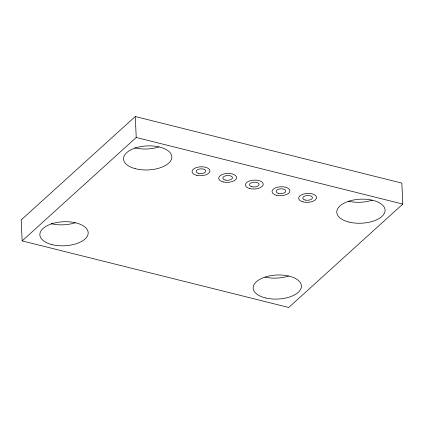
<?xml version="1.0" encoding="UTF-8"?>
<svg xmlns="http://www.w3.org/2000/svg" width="424" height="424" viewBox="0 0 424 424"><rect width="100%" height="100%" fill="white"/><g stroke="black" fill="none" stroke-linecap="round" stroke-linejoin="round"><path stroke-width="0.64" d="M135.272 116.515L21.2 219.929L22.154 240.89L288.728 307.485L402.8 204.071L401.846 183.11L135.272 116.515L136.226 137.477L22.154 240.89M136.226 137.477L402.8 204.071M288.516 276.045A24.184 12.02 -2.6 0 1 264.963 277.079M372.171 200.208A24.184 12.02 -2.6 0 1 348.613 201.241M158.91 146.932A24.184 12.02 -2.6 0 1 134.742 147.817M75.255 222.77A24.184 12.02 -2.6 0 1 51.092 223.655M303.186 201.898A8.946 4.447 -2.6 0 0 316.558 197.558A8.946 4.447 -2.6 0 0 303.107 194.192A8.946 4.447 -2.6 0 0 303.186 201.898M276.528 195.241A8.946 4.447 -2.6 0 0 289.899 190.895A8.946 4.447 -2.6 0 0 276.448 187.535A8.946 4.447 -2.6 0 0 276.528 195.241M249.874 188.579A8.946 4.447 -2.6 0 0 263.246 184.239A8.946 4.447 -2.6 0 0 249.794 180.873A8.946 4.447 -2.6 0 0 249.874 188.579M223.215 181.923A8.946 4.447 -2.6 0 0 236.587 177.577A8.946 4.447 -2.6 0 0 223.135 174.216A8.946 4.447 -2.6 0 0 223.215 181.923M196.556 175.26A8.946 4.447 -2.6 0 0 209.928 170.92A8.946 4.447 -2.6 0 0 196.476 167.554A8.946 4.447 -2.6 0 0 196.556 175.26M265.302 297.897A24.184 12.02 -2.6 0 0 301.448 286.152A24.184 12.02 -2.6 0 0 265.09 277.068A24.184 12.02 -2.6 0 0 265.302 297.897M348.957 222.059A24.184 12.02 -2.6 0 0 385.098 210.315A24.184 12.02 -2.6 0 0 348.745 201.23A24.184 12.02 -2.6 0 0 348.957 222.059M135.696 168.784A24.184 12.02 -2.6 0 0 171.837 157.039A24.184 12.02 -2.6 0 0 135.484 147.955A24.184 12.02 -2.6 0 0 135.696 168.784M52.041 244.622A24.184 12.02 -2.6 0 0 88.187 232.877A24.184 12.02 -2.6 0 0 51.829 223.793A24.184 12.02 -2.6 0 0 52.041 244.622M198.591 173.416A4.839 2.406 -2.6 0 0 205.82 171.068A4.839 2.406 -2.6 0 0 198.549 169.25A4.839 2.406 -2.6 0 0 198.591 173.416M225.25 180.078A4.839 2.406 -2.6 0 0 232.479 177.725A4.839 2.406 -2.6 0 0 225.208 175.912A4.839 2.406 -2.6 0 0 225.25 180.078M251.909 186.735A4.839 2.406 -2.6 0 0 259.138 184.387A4.839 2.406 -2.6 0 0 251.867 182.569A4.839 2.406 -2.6 0 0 251.909 186.735M278.563 193.397A4.839 2.406 -2.6 0 0 285.792 191.044A4.839 2.406 -2.6 0 0 278.52 189.231A4.839 2.406 -2.6 0 0 278.563 193.397M305.222 200.054A4.839 2.406 -2.6 0 0 312.451 197.706A4.839 2.406 -2.6 0 0 305.179 195.888A4.839 2.406 -2.6 0 0 305.222 200.054"/></g></svg>
